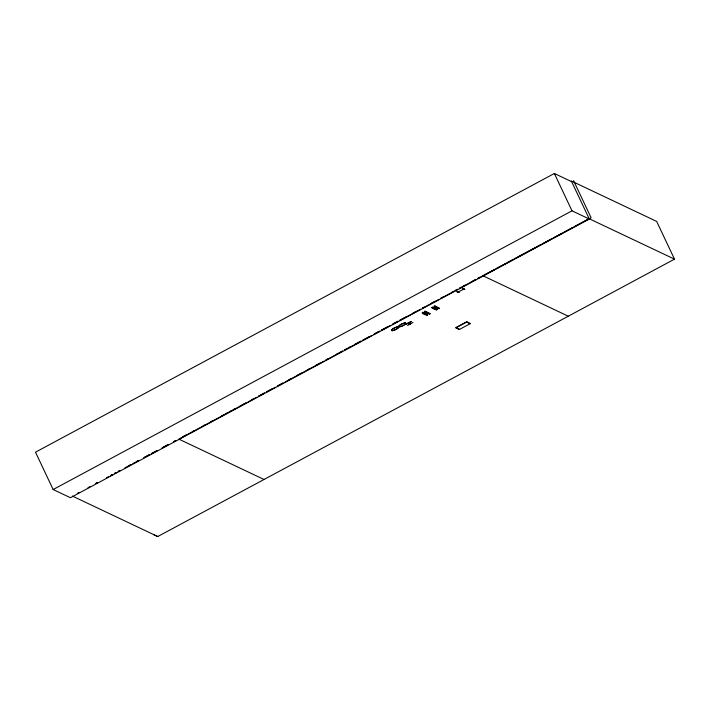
<?xml version="1.0" encoding="UTF-8"?>
<svg xmlns="http://www.w3.org/2000/svg" width="710" height="710" viewBox="0 0 710 710"><rect width="100%" height="100%" fill="white"/><g stroke="black" fill="none" stroke-linecap="round" stroke-linejoin="round"><path stroke-width="1.06" d="M422.37 312.657C421.154 314.361 434.653 317.37 422.343 312.684M427.42 314.814L422.619 312.373M422.903 312.373L427.713 314.814L422.672 312.338M424.314 311.468L429.115 313.909M429.417 313.891L424.607 311.45M424.784 311.37C440.963 318.994 414.108 306.241 429.532 313.838M425.139 311.184L429.923 313.651M437.156 309.587C433.925 306.321 427.127 306.782 436.561 309.897M432.585 307.173L437.369 309.64M433.987 306.267L438.798 308.708M439.57 308.459L434.768 306.019L439.392 308.397M437.103 309.613L432.15 307.386M407.806 323.396L409.635 324.266M409.874 324.088L408.037 323.183L409.954 324.115M456.876 291.783L459.024 292.52L457.187 291.65M434.795 306.01L439.268 308.61M408.969 323.645L409.581 323.316M458.083 292.058L463.657 289.139L463.213 288.606M462.734 288.872C463.293 287.949 463.115 290.559 463.346 288.553M462.991 289.414L462.876 288.881M409.617 323.449L409.253 323.662M458.261 292.041L458.553 291.792M571.656 181.68L554.359 173.48L35.5 452.181L53.152 489.527L70.45 497.719L589.309 219.026L571.328 180.979L656.661 221.422L674.5 259.15L568.204 316.243M53.152 489.527L572.003 210.826L589.309 219.026M77.283 493.459L79.236 492.412M88.004 487.708L89.948 486.661M95.797 483.519L97.749 482.472L95.743 483.492M106.518 477.759L108.47 476.712M110.414 475.665L112.366 474.617M118.215 471.476L120.159 470.428L118.171 471.458M125.031 467.81L130.88 464.668M132.832 463.621L138.681 460.488L136.702 461.518M143.553 457.87L149.393 454.728L144.503 457.338M151.345 453.681L157.194 450.539L151.328 453.672M182.532 436.925L186.428 434.831M192.277 431.698L194.229 430.65M202.998 425.938L204.95 424.891M210.799 421.749L212.743 420.702M221.52 415.989L223.472 414.942M225.416 413.894L227.369 412.847M229.312 411.8L231.265 410.753M233.217 409.705L235.161 408.658M240.042 406.04L245.891 402.898M251.73 399.757L253.683 398.709M258.555 396.091L264.404 392.95M266.356 391.902L272.205 388.76M278.054 385.619L282.926 383.001M288.775 379.859L290.727 378.812M297.543 375.146L301.448 373.052M307.297 369.91L309.24 368.863M316.065 365.197L319.961 363.112M325.81 359.97L327.763 358.923M336.531 354.21L338.484 353.163M340.436 352.116L342.38 351.068M344.332 350.021L346.285 348.974M348.228 347.927L350.181 346.879M355.053 344.261L360.902 341.12M362.854 340.072L364.798 339.025M366.75 337.978L368.703 336.93M374.552 333.789L379.424 331.171M381.368 330.123L387.216 326.982M393.065 323.84L397.937 321.222M399.89 320.174L405.738 317.033M412.563 313.367L416.459 311.273M422.308 308.131L424.26 307.084M431.085 303.418L434.981 301.324M440.83 298.182L442.774 297.135M451.551 292.431L453.504 291.384M455.447 290.337L457.4 289.289M459.352 288.242L461.296 287.195M463.248 286.148L465.192 285.101M471.041 281.959L475.922 279.341M477.865 278.293L479.818 277.246M246.086 402.996L178.831 439.117L264.173 479.552M248.038 401.949L256.807 397.236M258.76 396.189L264.608 393.047M266.552 392L275.329 387.287M277.282 386.24L283.13 383.098M285.074 382.051L324.062 361.106M326.014 360.059L342.584 351.157M344.536 350.11L361.106 341.217M363.05 340.17L371.827 335.457M373.771 334.41L379.619 331.268M381.572 330.221L390.34 325.508M392.293 324.461L398.141 321.319M400.094 320.272L420.56 309.276M422.512 308.229L439.082 299.327M441.025 298.28L457.595 289.378M459.547 288.331L476.117 279.429M478.07 278.382L515.771 258.129M517.705 257.1L540.878 244.648M542.813 243.61L551.501 238.942M553.436 237.903L562.125 233.235M564.059 232.197L572.748 227.528M574.674 226.49L588.199 219.23M462.982 288.491L464.855 289.387L462.716 288.677M412.998 322.393L407.584 325.464M466.701 321.852L455.642 327.798L459.308 329.529L470.366 323.591L466.55 321.541M469.958 323.707L466.497 322.065L456.051 327.674L459.512 329.316M153.963 534.799L157.753 536.52L568.275 316.207L482.942 275.764L494.639 269.489M110.369 475.647L112.322 474.599M128.9 465.707L130.853 464.659M496.592 268.442L505.369 263.738M507.322 262.691L513.17 259.549M515.123 258.502L588.253 219.266M589.229 218.742L591.102 217.739L573.6 180.713M463.186 289.405L462.92 288.855M464.58 289.476L462.778 288.597M409.031 322.73L410.85 323.591M408.756 322.837L410.593 323.707M434.227 306.303L438.851 308.681M431.991 307.492L436.614 309.871M589.158 218.715L674.5 259.15M457.089 291.65L458.944 292.458M408.729 322.917L410.566 323.778M72.411 496.077L157.753 536.52M422.548 312.56L427.358 315M554.359 173.48L572.003 210.826M116.262 472.523L114.319 473.57L116.227 472.505M167.915 444.779L162.066 447.921L167.906 444.779M175.707 440.59L173.764 441.638L175.707 440.59M411.134 321.506L405.552 324.514L411.143 321.532M393.446 330.425A3.976 0.994 -25.3 0 0 398.683 327.097A3.976 0.994 -25.3 0 0 393.083 328.695A4.003 1.003 -25.3 0 0 393.438 330.443A4.003 1.003 -25.3 0 0 398.7 327.088A4.003 1.003 -25.3 0 0 393.065 328.695A3.976 0.994 -25.3 0 0 393.446 330.425M400.662 326.547A3.976 0.994 -25.3 0 0 405.898 323.219A3.976 0.994 -25.3 0 0 400.298 324.825A4.003 1.003 -25.3 0 0 400.653 326.564A4.003 1.003 -25.3 0 0 405.925 323.21A4.003 1.003 -25.3 0 0 400.289 324.816A3.976 0.994 -25.3 0 0 400.662 326.547"/></g></svg>
